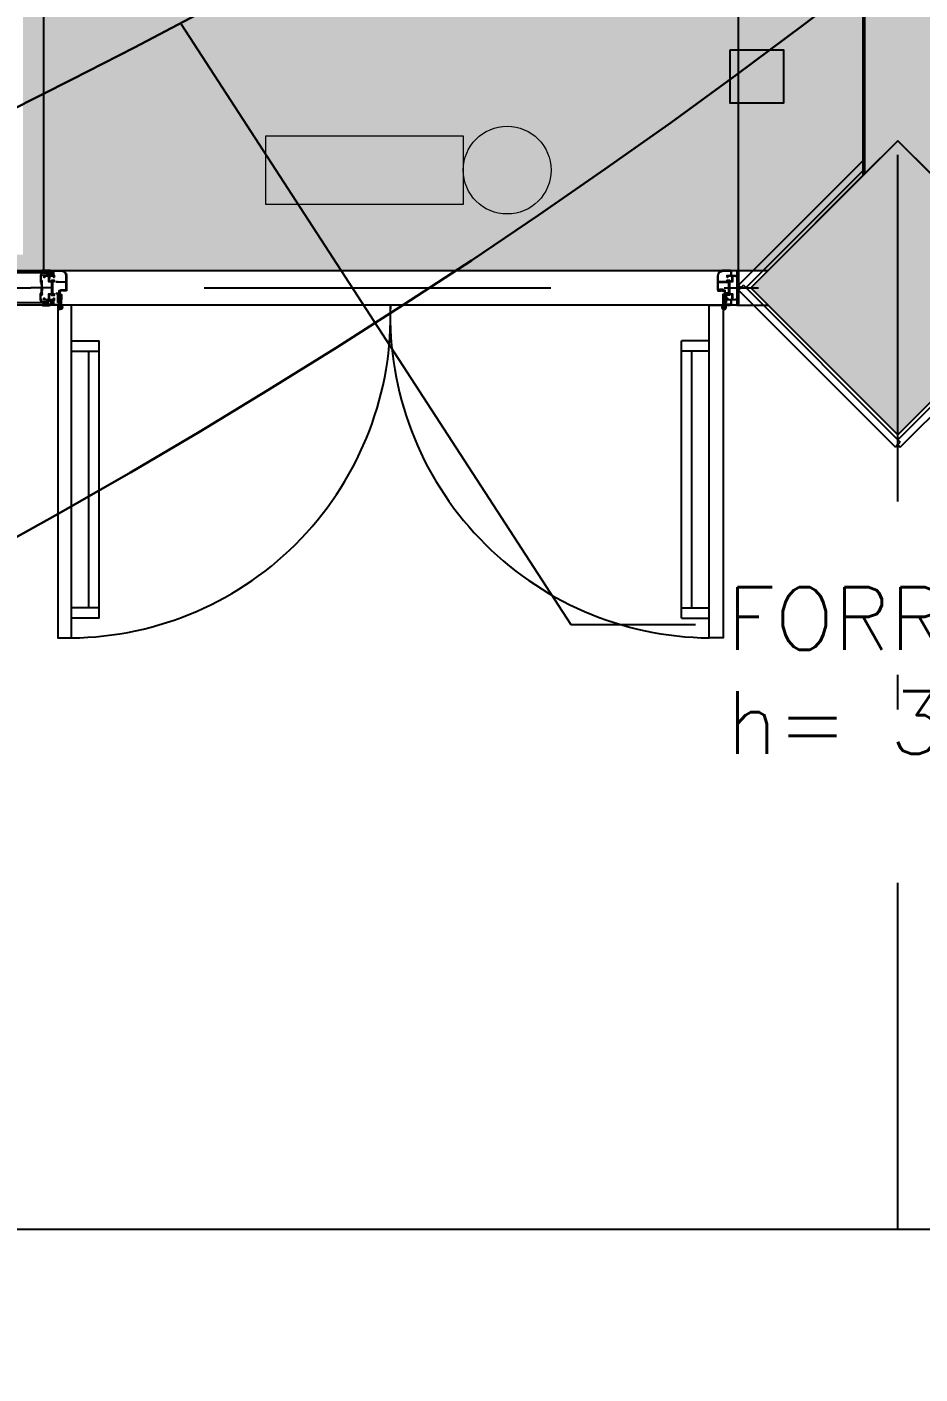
# Model space of a CAD drawing. Header units: millimetres. Extents: x 182 to 575, y -105 to 95.
# Drawn here: x 335.028 to 337.605, y -5.387 to -1.501 of the extents above; entities that cross this region are included whole.
import ezdxf
from ezdxf import colors
from ezdxf.entities.mleader import LeaderData, LeaderLine
from ezdxf.math import Vec2, Vec3

# ---------------------------------------------------------------- set-up
doc = ezdxf.new("R2010")
doc.units = ezdxf.units.MM
doc.header["$MEASUREMENT"] = 0
doc.linetypes.add('DASHDOT', pattern=[1, 0.5, -0.25, 0, -0.25])
doc.linetypes.add('XR_BL2_AND_MON-REV15$0$DASHDOT', pattern=[1, 0.5, -0.25, 0, -0.25])
doc.layers.add('1', color=1, linetype='Continuous', lineweight=9)
doc.layers.add('eletroduto eletrica', color=152, linetype='EL', lineweight=30)
for name, color, linetype in [('base', 253, 'Continuous'), ('COB_PROJ_EST', 1, 'Continuous'), ('construir', 10, 'Continuous'), ('EIXOS', 31, 'DASHDOT'), ('FORRO', 253, 'Continuous'), ('LAY_1', 1, 'Continuous'), ('LUMINOTECNICA', 170, 'Continuous'), ('MP-INC-LUMINARIA', 10, 'Continuous'), ('XR_BL2_AND_MON-REV15$0$EIXOS_PERFIL', 181, 'XR_BL2_AND_MON-REV15$0$DASHDOT'), ('XR_BL2_AND_MON-REV15$0$PERFIL_DIV', 41, 'Continuous')]:
    doc.layers.add(name, color=color, linetype=linetype)
doc.styles.get("Standard").update_dxf_attribs({"font": 'romans.shx'})
doc.linetypes.add('EL', pattern='A,0.5,-0.2,["EL",Standard,S=0.1,R=0,X=-0.08,Y=-0.05],-0.175', length=0.875)

# ---------------------------------------------------------------- blocks, each defined once
blk = doc.blocks.new('XR_BL2_AND_MON-REV15$0$P50X50')
at = {"layer": 'base'}
blk.add_hatch(color=256, dxfattribs=at).paths.add_polyline_path([(0, -0.4243), (0.4243, 0), (0, 0.4243), (-0.4243, 0)])
at = {"layer": 'base', "linetype": 'ByBlock'}
blk.add_lwpolyline([(0, -0.4243), (0.4243, 0), (0, 0.4243), (-0.4243, 0)], close=True, dxfattribs=at)
blk = doc.blocks.new('XR_BL2_AND_MON-REV15$0$PILAR 60X60_45')
at = {"layer": 'base'}
blk.add_blockref('XR_BL2_AND_MON-REV15$0$P50X50', (0, 0), dxfattribs=at)
blk = doc.blocks.new('XR_BL2_AND_MON-REV15$0$DI_LEIT12V3')
at = {"layer": 'XR_BL2_AND_MON-REV15$0$EIXOS_PERFIL'}
blk.add_line((-6.3, 0), (58.6, 0), dxfattribs=at)
at = {"layer": 'XR_BL2_AND_MON-REV15$0$PERFIL_DIV'}
for p, q in [((0, 35), (0, 44.5)), ((1.5, 38), (1.5, 44.5)), ((24, 51), (5.8, 51)), ((8.5, 49.5), (8.5, 40)), ((8.5, 40), (8.5, 40)), ((8.5, 40), (8.5, 38)), ((24.8, 42.2), (10, 42.2)), ((10, 36.5), (10, 41)), ((10, 41), (16.4, 41)), ((23, 41), (24.8, 41)), ((25, 49.5), (25, 50)), ((0, 35), (1.5, 35)), ((8.5, 38), (1.5, 38)), ((1.5, 36.5), (8.5, 36.5)), ((1.5, 35), (1.5, 36.5)), ((8.5, 36.5), (8.5, 35)), ((8.5, 35), (15, 35)), ((15, 36.5), (10, 36.5)), ((15, 35), (15, 36.5)), ((0, -35), (0, -44.5)), ((0, -35), (1.5, -35)), ((1.5, -35), (1.5, -36.5)), ((1.5, -36.5), (8.5, -36.5)), ((1.5, -38), (1.5, -44.5)), ((8.5, -38), (1.5, -38)), ((8.5, -35), (15, -35)), ((8.5, -36.5), (8.5, -35)), ((8.5, -40), (8.5, -38)), ((10, -36.5), (10, -41)), ((15, -36.5), (10, -36.5)), ((15, -35), (15, -36.5)), ((24, -51), (5.8, -51)), ((8.5, -40), (8.5, -40)), ((8.5, -49.5), (8.5, -40)), ((10, -41), (16.4, -41)), ((24.8, -42.2), (10, -42.2)), ((23, -41), (24.8, -41)), ((25, -49.5), (25, -50))]:
    blk.add_line(p, q, dxfattribs=at)
at = {"layer": 'XR_BL2_AND_MON-REV15$0$PERFIL_DIV', "linetype": 'Continuous'}
for p, q in [((5.9, 49.5), (8.5, 49.5)), ((10, 42.2), (10, 49.5)), ((10, 49.5), (25, 49.5)), ((25, 1.5), (25, 0)), ((25, 1.5), (26, 1.5)), ((25, 0), (27.5, 0)), ((25, 0), (27.5, 0)), ((25, 0), (27.5, 0)), ((25, -1.5), (25, 0)), ((25, 0), (27.5, 0)), ((25.4, 18.4), (25.4, 19.7)), ((25.4, 14), (25.4, 15.4)), ((26, 1.5), (26, 8.8)), ((26.6, 11.2), (27.6, 12.7)), ((26.8, 36.5), (26.8, 35)), ((26.8, 36.5), (29.4, 36.5)), ((26.8, 35), (29.3, 35)), ((26.9, 19), (26.9, 18.7)), ((26.9, 15.1), (26.9, 14.8)), ((27.5, 8.9), (27.5, 0)), ((27.5, -8.9), (27.5, 0)), ((27.7, 19), (27.7, 18.7)), ((27.7, 15.1), (27.7, 14.8)), ((28.2, 11.4), (29.8, 14.1)), ((29.1, 17.3), (29.4, 17.3)), ((29.1, 16.5), (29.4, 16.5)), ((29.4, 36.5), (29.3, 36.8)), ((29.3, 35), (29.3, 20.3)), ((30.5, 37), (30.5, 16.7)), ((25, -1.5), (26, -1.5)), ((25.4, -14), (25.4, -15.4)), ((25.4, -18.4), (25.4, -19.7)), ((26, -1.5), (26, -8.8)), ((26.6, -11.2), (27.6, -12.7)), ((26.8, -35), (29.3, -35)), ((26.8, -36.5), (26.8, -35)), ((26.8, -36.5), (29.4, -36.5)), ((26.9, -15.1), (26.9, -14.8)), ((26.9, -19), (26.9, -18.7)), ((27.7, -15.1), (27.7, -14.8)), ((27.7, -19), (27.7, -18.7)), ((28.2, -11.4), (29.8, -14.1)), ((29.1, -16.5), (29.4, -16.5)), ((29.1, -17.3), (29.4, -17.3)), ((29.3, -35), (29.3, -20.3)), ((29.4, -36.5), (29.3, -36.8)), ((30.5, -37), (30.5, -16.7)), ((5.9, -49.5), (8.5, -49.5)), ((10, -42.2), (10, -49.5)), ((10, -49.5), (25, -49.5))]:
    blk.add_line(p, q, dxfattribs=at)
at = {"layer": 'XR_BL2_AND_MON-REV15$0$PERFIL_DIV'}
for centre, radius, start, end in [((6, 44.9), 6.07, 90.5943, 185.4313), ((6, 44.9), 4.57, 90.5943, 185.4313), ((24, 50), 1, 0, 90), ((6, -44.9), 6.07, 174.5687, 269.4057), ((6, -44.9), 4.57, 174.5687, 269.4057), ((24, -50), 1, 270, 0)]:
    blk.add_arc(centre, radius, start, end, dxfattribs=at)
at = {"layer": 'XR_BL2_AND_MON-REV15$0$PERFIL_DIV', "linetype": 'Continuous'}
for centre, radius, start, end in [((19.7, 47.4), 7.23, 242.7929, 297.2071), ((24, 35.6), 6.6, 11.8368, 83.416), ((24.3, 36), 5.05, 9.9202, 84.746), ((25.7, 19.7), 0.3, 118.0213, 180), ((25.7, 18.4), 0.3, 180, 315.2481), ((25.7, 15.4), 0.3, 44.7519, 180), ((25.7, 14), 0.3, 180, 241.9787), ((27.3, 16.9), 3.55, 62.9643, 118.0213), ((27.3, 16.9), 3.55, 241.9787, 269.2788), ((27.3, 16.9), 1.85, 102.4869, 135.2481), ((27.3, 16.9), 1.85, 224.7519, 257.5131), ((30.6, 8.8), 4.68, 148.731, 180), ((27.3, 16.9), 2.15, 79.2778, 100.7222), ((27.3, 16.9), 2.15, 259.2778, 280.7222), ((27.2, 12.9), 0.4, 328.731, 89.2788), ((32.5, 8.9), 5, 148.731, 180), ((27.3, 16.9), 1.85, 12.4869, 77.5131), ((27.3, 16.9), 1.85, 282.4869, 347.5131), ((29, 20.3), 0.3, 242.9643, 0), ((27.3, 16.9), 2.15, 349.2778, 10.7222), ((25.5, 16.7), 5, 328.731, 0), ((24.3, -36), 5.05, 275.254, 350.0798), ((24, -35.6), 6.6, 276.584, 348.1632), ((25.7, -14), 0.3, 118.0213, 180), ((25.7, -15.4), 0.3, 180, 315.2481), ((25.7, -18.4), 0.3, 44.7519, 180), ((25.7, -19.7), 0.3, 180, 241.9787), ((27.3, -16.9), 3.55, 90.7212, 118.0213), ((27.3, -16.9), 3.55, 241.9787, 297.0357), ((27.3, -16.9), 1.85, 102.4869, 135.2481), ((27.3, -16.9), 1.85, 224.7519, 257.5131), ((30.6, -8.8), 4.68, 180, 211.269), ((27.3, -16.9), 2.15, 79.2778, 100.7222), ((27.3, -16.9), 2.15, 259.2778, 280.7222), ((27.2, -12.9), 0.4, 270.7212, 31.269), ((32.5, -8.9), 5, 180, 211.269), ((27.3, -16.9), 1.85, 12.4869, 77.5131), ((27.3, -16.9), 1.85, 282.4869, 347.5131), ((29, -20.3), 0.3, 0, 117.0357), ((27.3, -16.9), 2.15, 349.2778, 10.7222), ((25.5, -16.7), 5, 0, 31.269), ((19.7, -47.4), 7.23, 62.7929, 117.2071)]:
    blk.add_arc(centre, radius, start, end, dxfattribs=at)
blk = doc.blocks.new('STH8960PTO')
at = {"layer": 'LUMINOTECNICA', "ltscale": 0.8}
h = blk.add_hatch(color=31, dxfattribs=at)
h.dxf.hatch_style = 1
h.paths.add_polyline_path([(-0.0768, 0.0768), (0.0768, 0.0768), (0.0768, -0.0768), (-0.0768, -0.0768)])
blk.add_lwpolyline([(-0.0768, 0.0768), (0.0768, 0.0768), (0.0768, -0.0768), (-0.0768, -0.0768)], close=True, dxfattribs=at)
blk = doc.blocks.new('LUMINÁRIA DE EMERGÊNCIA')
at = {"layer": '1', "ltscale": 0.5}
blk.add_hatch(color=10, dxfattribs=at).paths.add_polyline_path([(-0.05886, -0.0677), (-0.01184, -0.0677), (-0.01184, 0.0677), (-0.05886, 0.0677)])
at = {"layer": '1', "color": 10}
blk.add_lwpolyline([(-0.05886, 0.0677), (-0.01184, 0.0677), (-0.01184, -0.0677), (-0.05886, -0.0677)], close=True, dxfattribs=at)
blk.add_circle((-0.03535, 0.09774), 0.03005, dxfattribs=at)

msp = doc.modelspace()

# ---------------------------------------------------------------- hatches: boundary and pattern name
at = {"layer": 'base'}
msp.add_hatch(color=256, dxfattribs=at).paths.add_polyline_path([(342.5958, 2.1191), (342.5958, 3.866), (342.7658, 3.866), (342.7658, 3.776), (342.7358, 3.776), (342.7358, 0.3223), (342.7658, 0.3223), (342.7658, 0.2323), (342.5958, 0.2323), (342.5958, 1.9791), (339.5362, 1.9791), (339.5362, -2.1809), (341.0237, -2.1809), (341.0237, -2.3209), (339.3462, -2.3209), (339.3462, -2.1809), (339.3962, -2.1809), (339.3962, -0.4191), (337.6358, -0.4191), (337.6358, -1.9216), (337.5408, -1.8266), (337.4458, -1.9216), (337.4458, 2.3591), (338.5462, 2.3591), (338.5462, 2.2191), (337.6358, 2.2191), (337.6358, -0.2791), (339.3962, -0.2791), (339.3962, 2.2191), (339.3462, 2.2191), (339.3462, 2.3591), (339.3962, 2.3591), (339.3962, 6.2791), (337.8951, 6.2791), (337.9651, 6.3491), (337.8951, 6.4191), (341.0237, 6.4191), (341.0237, 6.2791), (339.5362, 6.2791), (339.5362, 2.1191)])
at = {"layer": 'FORRO', "transparency": 33554602}
h = msp.add_hatch(color=256, dxfattribs=at)
h.dxf.hatch_style = 1
h.paths.add_polyline_path([(315.0651, 5.9082), (319.2151, 5.9082), (319.2151, -2.1584), (317.2461, -2.1584), (317.2753, -2.2034), (337.1666, -2.2034), (337.4408, -1.9291), (337.4408, 2.3516), (339.3689, 2.3837), (339.3689, 6.2766), (337.9375, 6.2766), (337.5408, 5.8799), (337.0812, 6.3537), (337.4708, 6.7433), (337.4708, 8.5216), (312.6108, 8.4316), (312.6358, 6.7183), (313.0004, 6.3537), (312.5479, 5.887), (312.1416, 6.2791), (310.6855, 6.2766), (310.6855, 2.3566), (312.6358, 2.3566), (312.6408, -1.9291), (312.9151, -2.2034), (317.2753, -2.2034), (317.2461, -2.1584), (315.0651, -2.1584)])
h.paths.add_polyline_path([(319.2151, 5.9082), (324.6166, 5.9082), (324.6166, -2.1584), (319.2151, -2.1584)], flags=17)
h.paths.add_polyline_path([(325.4651, 5.9082), (330.8666, 5.9082), (330.8666, -2.1584), (325.4651, -2.1584)], flags=16)
h.paths.add_polyline_path([(330.8666, 5.9082), (335.0166, 5.9082), (335.0166, -2.1584), (330.8666, -2.1584)], flags=16)

# ---------------------------------------------------------------- linework, layer by layer
at = {"layer": 'base'}
for p, q in [((337.4458, -1.9241, 195.166), (337.4458, 2.3566, 195.166)), ((337.4458, -1.9241, 195.166), (337.4458, 2.3566, 195.166)), ((337.5408, -1.8291, 195.166), (337.4408, -1.9291, 195.166)), ((337.6408, -1.9291, 195.166), (337.5408, -1.8291, 195.166)), ((337.4458, -1.91, -19.9735), (337.1024, -2.2534, -19.9735)), ((337.0953, -2.2463, -19.9735), (337.5479, -2.6989, -19.9735)), ((337.0812, -2.2605, -19.9735), (337.5337, -2.713, -19.9735)), ((337.5408, -2.6918, -19.9735), (337.9092, -2.3234, -19.9735)), ((337.5479, -2.713, -19.9735), (337.9375, -2.3234, -19.9735)), ((337.5408, -2.7059, -19.9735), (337.5337, -2.713, -19.9735)), ((337.5408, -2.7059, -19.9735), (337.5479, -2.6989, -19.9735)), ((337.5408, -2.7059, -19.9735), (337.5479, -2.713, -19.9735))]:
    msp.add_line(p, q, dxfattribs=at)
for points in [[(348.455, -4.9696), (301.9392, -4.9696), (301.9392, 11.8133), (348.455, 11.8133)], [(333.4307, -2.2101), (333.4307, -2.2041), (335.0875, -2.2041), (335.0875, -2.2101)], [(333.4307, -2.2971), (333.4307, -2.3031), (335.0875, -2.3031), (335.0875, -2.2971)]]:
    msp.add_lwpolyline(points, close=True, dxfattribs=at)
for points in [[(337.6408, -1.9291), (337.5408, -1.8291), (337.4408, -1.9291)], [(337.4458, -1.8817), (337.0812, -2.2463)], [(337.0766, -2.2034), (337.1666, -2.2034)], [(337.0808, -2.2034), (337.1666, -2.2034)], [(337.0766, -2.3034), (337.1666, -2.3034)], [(337.0808, -2.3034), (337.1666, -2.3034)]]:
    msp.add_lwpolyline(points, dxfattribs=at)
at = {"layer": 'COB_PROJ_EST', "linetype": 'ByBlock'}
for p, q in [((335.0766, -2.2034), (337.0766, -2.2034)), ((337.0766, -2.3034), (335.0766, -2.3034))]:
    msp.add_line(p, q, dxfattribs=at)
at = {"layer": 'COB_PROJ_EST'}
for p, q in [((337.0953, -2.2463, -19.9735), (337.0812, -2.2605, -19.9735)), ((337.0883, -2.2534, -19.9735), (337.0812, -2.2463, -19.9735)), ((335.1566, -2.4067, 195.166), (335.2366, -2.4067, 195.166)), ((335.2366, -3.2067, 195.166), (335.2366, -2.4067, 195.166)), ((336.9166, -3.2067, 195.166), (336.9166, -2.4067, 195.166)), ((336.9966, -2.4067, 195.166), (336.9166, -2.4067, 195.166)), ((335.1566, -2.4367, 195.166), (335.2366, -2.4367, 195.166)), ((335.2066, -3.1767, 195.166), (335.2066, -2.4367, 195.166)), ((336.9966, -2.4367, 195.166), (336.9166, -2.4367, 195.166)), ((336.9466, -3.1767, 195.166), (336.9466, -2.4367, 195.166)), ((335.2366, -3.1767, 195.166), (335.1566, -3.1767, 195.166)), ((336.9166, -3.1767, 195.166), (336.9966, -3.1767, 195.166)), ((335.2366, -3.2067, 195.166), (335.1566, -3.2067, 195.166)), ((336.9166, -3.2067, 195.166), (336.9966, -3.2067, 195.166))]:
    msp.add_line(p, q, dxfattribs=at)
at = {"layer": 'COB_PROJ_EST', "linetype": 'Continuous', "flags": 128}
for points in [[(335.1223, -2.3016, -0.414214), (335.1203, -2.3036), (335.1075, -2.3036, -0.414214), (335.1025, -2.2986), (335.1025, -2.2886), (335.1063, -2.2886), (335.1063, -2.2898), (335.104, -2.2898), (335.104, -2.2986, 0.414214), (335.1075, -2.3021), (335.1203, -2.3021, 0.414214), (335.1208, -2.3016), (335.1208, -2.2956), (335.1171, -2.2956), (335.1171, -2.2703), (335.116, -2.2703, -0.75), (335.114, -2.2703), (335.113, -2.2703), (335.113, -2.2691), (335.1208, -2.2691), (335.1208, -2.2611), (335.1273, -2.2611), (335.126, -2.2591), (335.1366, -2.2591), (335.1353, -2.2611), (335.1403, -2.2611, 0.414214), (335.1408, -2.2606), (335.1408, -2.2373), (335.113, -2.2373), (335.113, -2.2361), (335.114, -2.2361, -0.75), (335.116, -2.2361), (335.1403, -2.2361, 2.414214), (335.1408, -2.2356), (335.1408, -2.2201, 0.414214), (335.1258, -2.2051), (335.1073, -2.2051, 0.426212), (335.104, -2.2086), (335.104, -2.2169, 0.414214), (335.1045, -2.2174), (335.1063, -2.2174), (335.1063, -2.2186), (335.1025, -2.2186), (335.1025, -2.2086, -0.422579), (335.1073, -2.2036), (335.1258, -2.2036, -0.414214), (335.1423, -2.2201), (335.1423, -2.2606, -0.414214), (335.1403, -2.2626), (335.1328, -2.2626), (335.1343, -2.2603), (335.1283, -2.2603), (335.1298, -2.2626), (335.1223, -2.2626), (335.1223, -2.2743), (335.1208, -2.2743), (335.1208, -2.2703), (335.1183, -2.2703), (335.1183, -2.2944), (335.1208, -2.2944), (335.1208, -2.2903), (335.1223, -2.2903), (335.1223, -2.3016)], [(337.0408, -2.3014, 0.414214), (337.0428, -2.3034), (337.0556, -2.3034, 0.414214), (337.0606, -2.2984), (337.0606, -2.2884), (337.0568, -2.2884), (337.0568, -2.2896), (337.0591, -2.2896), (337.0591, -2.2984, -0.414214), (337.0556, -2.3019), (337.0428, -2.3019, -0.414214), (337.0423, -2.3014), (337.0423, -2.2954), (337.046, -2.2954), (337.046, -2.2701), (337.0471, -2.2701, 0.75), (337.0491, -2.2701), (337.0501, -2.2701), (337.0501, -2.2689), (337.0423, -2.2689), (337.0423, -2.2609), (337.0358, -2.2609), (337.0371, -2.2589), (337.0264, -2.2589), (337.0277, -2.2609), (337.0228, -2.2609, -0.414214), (337.0223, -2.2604), (337.0222, -2.2371), (337.05, -2.2371), (337.05, -2.2359), (337.049, -2.2359, 0.75), (337.047, -2.2359), (337.0227, -2.2359, -2.414214), (337.0222, -2.2354), (337.0222, -2.2199, -0.414214), (337.0372, -2.2049), (337.0557, -2.2049, -0.426212), (337.059, -2.2084), (337.059, -2.2167, -0.414214), (337.0585, -2.2172), (337.0567, -2.2172), (337.0567, -2.2184), (337.0605, -2.2184), (337.0605, -2.2084, 0.422579), (337.0557, -2.2034), (337.0372, -2.2034, 0.414214), (337.0207, -2.2199), (337.0208, -2.2604, 0.414214), (337.0228, -2.2624), (337.0303, -2.2624), (337.0288, -2.2601), (337.0348, -2.2601), (337.0333, -2.2624), (337.0408, -2.2624), (337.0408, -2.2741), (337.0423, -2.2741), (337.0423, -2.2701), (337.0448, -2.2701), (337.0448, -2.2942), (337.0423, -2.2942), (337.0423, -2.2901), (337.0408, -2.2901), (337.0408, -2.3014)], [(335.1265, -2.3044, -4.632625), (335.1215, -2.3043, 0.294496), (335.1227, -2.3025), (335.1228, -2.2898), (335.1228, -2.2898), (335.1208, -2.2898), (335.1208, -2.2923, -1), (335.1188, -2.2922), (335.1189, -2.2877), (335.1194, -2.2873), (335.1194, -2.2828), (335.1199, -2.2823), (335.1194, -2.2818), (335.1195, -2.2773), (335.119, -2.2767), (335.119, -2.2722, -1), (335.121, -2.2723), (335.121, -2.2748), (335.124, -2.2748), (335.1239, -2.2866), (335.1255, -2.2882), (335.1253, -2.3025, 0.294496), (335.1265, -2.3044)], [(335.1215, -2.3043, 0.294496), (335.1227, -2.3025), (335.1228, -2.2902), (335.1244, -2.2886), (335.1246, -2.2731), (335.1272, -2.2731), (335.1269, -2.3032), (335.1284, -2.3032), (335.1284, -2.3058, -3.099483), (335.1215, -2.3043)], [(337.0366, -2.3042, 4.632625), (337.0416, -2.3041, -0.294496), (337.0404, -2.3023), (337.0402, -2.2896), (337.0402, -2.2896), (337.0422, -2.2896), (337.0423, -2.2921, 1), (337.0443, -2.292), (337.0442, -2.2875), (337.0437, -2.2871), (337.0437, -2.2826), (337.0431, -2.2821), (337.0436, -2.2816), (337.0436, -2.2771), (337.0441, -2.2765), (337.044, -2.272, 1), (337.042, -2.2721), (337.0421, -2.2746), (337.0391, -2.2746), (337.0392, -2.2864), (337.0376, -2.288), (337.0378, -2.3023, -0.294496), (337.0366, -2.3042)], [(337.0416, -2.3041, -0.294496), (337.0404, -2.3023), (337.0402, -2.29), (337.0386, -2.2884), (337.0385, -2.2729), (337.0359, -2.2729), (337.0362, -2.303), (337.0347, -2.303), (337.0347, -2.3056, 3.099483), (337.0416, -2.3041)]]:
    msp.add_lwpolyline(points, format="xyb", dxfattribs=at)
at = {"layer": 'COB_PROJ_EST'}
for points in [[(337.0766, -2.2034), (337.0766, -2.3034)], [(337.0808, -2.2034), (337.0808, -2.3034)]]:
    msp.add_lwpolyline(points, dxfattribs=at)
at = {"layer": 'COB_PROJ_EST', "linetype": 'Continuous'}
for points in [[(335.105, -2.2711), (335.106, -2.2711, -0.414214), (335.1065, -2.2716), (335.1065, -2.2753), (335.1, -2.2753), (335.1, -2.2726), (335.0923, -2.2726), (335.0923, -2.2871), (335.105, -2.2871), (335.105, -2.2836), (335.1055, -2.2836, -0.414214), (335.1065, -2.2846), (335.1065, -2.2886), (335.0765, -2.2886), (335.0765, -2.2846, -0.414214), (335.0775, -2.2836), (335.078, -2.2836), (335.078, -2.2871), (335.0908, -2.2871), (335.0908, -2.2711), (335.1, -2.2711), (335.1, -2.2361), (335.0908, -2.2361), (335.0909, -2.2201), (335.0781, -2.2201), (335.0781, -2.2236), (335.0776, -2.2236, -0.414214), (335.0766, -2.2226), (335.0766, -2.2186), (335.1066, -2.2186), (335.1066, -2.2226, -0.414214), (335.1056, -2.2236), (335.1051, -2.2236), (335.1051, -2.2201), (335.0924, -2.2201), (335.0923, -2.2346), (335.1, -2.2346), (335.1, -2.2318), (335.1065, -2.2318), (335.1065, -2.2356, -0.414214), (335.106, -2.2361), (335.105, -2.2361), (335.105, -2.2333), (335.1015, -2.2333), (335.1015, -2.2738), (335.105, -2.2738)], [(337.0496, -2.2359), (337.0486, -2.2359, -0.414214), (337.0481, -2.2354), (337.0481, -2.2316), (337.0546, -2.2316), (337.0546, -2.2344), (337.0623, -2.2344), (337.0623, -2.2199), (337.0496, -2.2199), (337.0496, -2.2234), (337.0491, -2.2234, -0.414214), (337.0481, -2.2224), (337.0481, -2.2184), (337.0781, -2.2184), (337.0781, -2.2224, -0.414214), (337.0771, -2.2234), (337.0766, -2.2234), (337.0766, -2.2199), (337.0638, -2.2199), (337.0638, -2.2359), (337.0546, -2.2359), (337.0546, -2.2709), (337.0638, -2.2709), (337.0638, -2.2869), (337.0766, -2.2869), (337.0766, -2.2834), (337.0771, -2.2834, -0.414214), (337.0781, -2.2844), (337.0781, -2.2884), (337.0481, -2.2884), (337.0481, -2.2844, -0.414214), (337.0491, -2.2834), (337.0496, -2.2834), (337.0496, -2.2869), (337.0623, -2.2869), (337.0623, -2.2724), (337.0546, -2.2724), (337.0546, -2.2751), (337.0481, -2.2751), (337.0481, -2.2714, -0.414214), (337.0486, -2.2709), (337.0496, -2.2709), (337.0496, -2.2736), (337.0531, -2.2736), (337.0531, -2.2331), (337.0496, -2.2331)]]:
    msp.add_lwpolyline(points, format="xyb", close=True, dxfattribs=at)
at = {"layer": 'COB_PROJ_EST'}
for points in [[(335.1566, -2.3034), (335.1166, -2.3034), (335.1166, -3.2634), (335.1566, -3.2634)], [(336.9966, -2.3034), (337.0366, -2.3034), (337.0366, -3.2634), (336.9966, -3.2634)]]:
    msp.add_lwpolyline(points, close=True, dxfattribs=at)
at = {"layer": 'COB_PROJ_EST', "linetype": 'Continuous'}
for centre in [(335.1239, -2.3098), (337.0391, -2.3096)]:
    msp.add_circle(centre, 0.00325, dxfattribs=at)
at = {"layer": 'COB_PROJ_EST'}
for centre, start, end in [((335.148, -2.3343), 270.5283, 1.9094), ((337.0051, -2.3343), 178.0906, 269.4717)]:
    msp.add_arc(centre, 0.9291, start, end, dxfattribs=at)
at = {"layer": 'construir'}
msp.add_lwpolyline([(330.9145, -2.2054), (331.2915, -1.8298), (331.6674, -2.2057), (331.7076, -2.2034), (337.1666, -2.2034), (337.4458, -1.9241), (337.4458, 2.3566), (337.4458, 2.3566), (339.3689, 2.3566), (339.3689, 6.2766), (337.8951, 6.2766), (337.5415, 5.923), (337.1166, 6.3466), (337.4708, 6.7009), (337.4708, 8.5216), (328.1575, 8.5216)], dxfattribs=at)
at = {"layer": 'EIXOS', "linetype": 'DASHDOT', "ltscale": 2}
for p, q in [((337.5408, -4.9696), (337.5408, 11.8133)), ((301.9392, -2.2534), (348.455, -2.2534))]:
    msp.add_line(p, q, dxfattribs=at)
at = {"layer": 'eletroduto eletrica', "color": 92, "ltscale": 1.3}
for points, elevation in [([(318.7837, -1.6438), (318.7837, 5.783), (331.2685, 5.783), (331.2921, -1.6438, 0.081379), (337.3364, 0.0206, 1.382826)], 177.5225), ([(336.2287, 2.9293), (336.2287, -1.0707, -0.293776), (312.2115, 0.0422, -0.916278)], 97.583)]:
    msp.add_lwpolyline(points, format="xyb", dxfattribs=dict(at, elevation=elevation))
msp.add_arc((325.6384, 13.9306, -97.583), 19.3176, 225.96781, 312.63228, dxfattribs=at)
at = {"layer": 'FORRO'}
for p, q in [((335.0766, -2.2034), (335.0766, 5.9082)), ((312.9151, -2.2034), (337.1237, -2.2034))]:
    msp.add_line(p, q, dxfattribs=at)
at = {"layer": 'FORRO', "color": 2}
msp.add_line((337.0808, -2.2034), (337.0808, 3.1868), dxfattribs=at)
at = {"layer": 'FORRO', "color": 2, "elevation": 195.166}
msp.add_lwpolyline([(310.6855, 6.2766), (310.6855, 2.3566), (312.6358, 2.3566), (312.6408, -1.9291), (312.9151, -2.2034), (337.1666, -2.2034), (337.4408, -1.9291), (337.4408, 2.3516), (339.3689, 2.3837), (339.3689, 6.2766), (337.9375, 6.2766), (337.5408, 5.8799), (337.0812, 6.3537), (337.4708, 6.7433), (337.4708, 8.5216), (312.6108, 8.4316), (312.6358, 6.7183), (313.0004, 6.3537), (312.5479, 5.887), (312.1416, 6.2791)], close=True, dxfattribs=at)

# ---------------------------------------------------------------- block references
at = {"layer": 'base', "rotation": 89.99999999999999}
msp.add_blockref('XR_BL2_AND_MON-REV15$0$PILAR 60X60_45', (337.5408, -2.2534), dxfattribs=at)
at = {"layer": 'COB_PROJ_EST', "xscale": 0.0009999999999763531, "yscale": 0.0009999999999763531, "zscale": 0.0009999999999763531, "rotation": 180}
msp.add_blockref('XR_BL2_AND_MON-REV15$0$DI_LEIT12V3', (335.0975, -2.2536, 195.166), dxfattribs=at)
at = {"layer": 'LUMINOTECNICA'}
msp.add_blockref('STH8960PTO', (337.1336, -1.6438), dxfattribs=at)
at = {"layer": 'MP-INC-LUMINARIA', "lineweight": 9, "xscale": 4.212118659818468, "yscale": 4.212118659818468, "zscale": 4.212118659818468, "rotation": 270}
msp.add_blockref('LUMINÁRIA DE EMERGÊNCIA', (336.0018, -2.0629), dxfattribs=at)

# ---------------------------------------------------------------- leaders
at = {"layer": 'FORRO', "color": 2}
ml = msp.add_multileader_mtext('Standard', dxfattribs=at)
ml.set_content('FORRO GESSO ACARTONADO\\Ph= 3,20m', color=2)
ml.set_leader_properties()
ml.build(insert=Vec2(0, 0))
ml.multileader.update_dxf_attribs({"text_right_attachment_type": 6, "dogleg_length": 0.36, "arrow_head_size": 0.18})
ctx = ml.context
ctx.base_point, ctx.char_height, ctx.arrow_head_size, ctx.landing_gap_size, ctx.plane_origin = Vec3(336.9574, -3.2246), 0.18, 0.18, 0.09, Vec3(335.489, -2.1161)
ctx.right_attachment = 6
notes = []
notes.append((ctx, [(0, (1, 1, 0), (336.5974, -3.2246), (1, 0), 0.36, [(0, [(335.3748, -1.3418)], 0, [])])]))
ctx.mtext.insert, ctx.mtext.width, ctx.mtext.flow_direction = Vec3(337.0474, -3.1174), 3.771429, 5
at = {"layer": 'LAY_1', "color": 2}
ml = msp.add_multileader_mtext('Standard', dxfattribs=at)
ml.set_content('REMANEJAR QUADRO DE LUZ', color=2)
ml.set_leader_properties()
ml.build(insert=Vec2(0, 0))
ml.multileader.update_dxf_attribs({"text_right_attachment_type": 6, "dogleg_length": 0.36, "arrow_head_size": 0.18})
ctx = ml.context
ctx.base_point, ctx.char_height, ctx.arrow_head_size, ctx.landing_gap_size, ctx.plane_origin = Vec3(339.5608, -3.2246), 0.18, 0.18, 0.09, Vec3(338.0923, -2.1161)
ctx.right_attachment = 6
notes.append((ctx, [(0, (1, 1, 0), (339.2008, -3.2246), (1, 0), 0.36, [(0, [(337.2714, -0.4867)], 0, [])])]))
ctx.mtext.insert, ctx.mtext.width, ctx.mtext.flow_direction = Vec3(339.6508, -3.1346), 3.771429, 5
for ctx, leaders in notes:
    for number, flags, end, landing, length, lines in leaders:
        leader = LeaderData()
        leader.index, (leader.has_last_leader_line, leader.has_dogleg_vector, leader.attachment_direction) = number, flags
        leader.last_leader_point, leader.dogleg_vector, leader.dogleg_length = Vec3(end), Vec3(landing), length
        for number, points, colour, breaks in lines:
            line = LeaderLine()
            line.index, line.vertices, line.color, line.breaks = number, Vec3.list(points), colors.encode_raw_color(colour), breaks
            leader.lines.append(line)
        ctx.leaders.append(leader)

doc.saveas('drawing.dxf')
